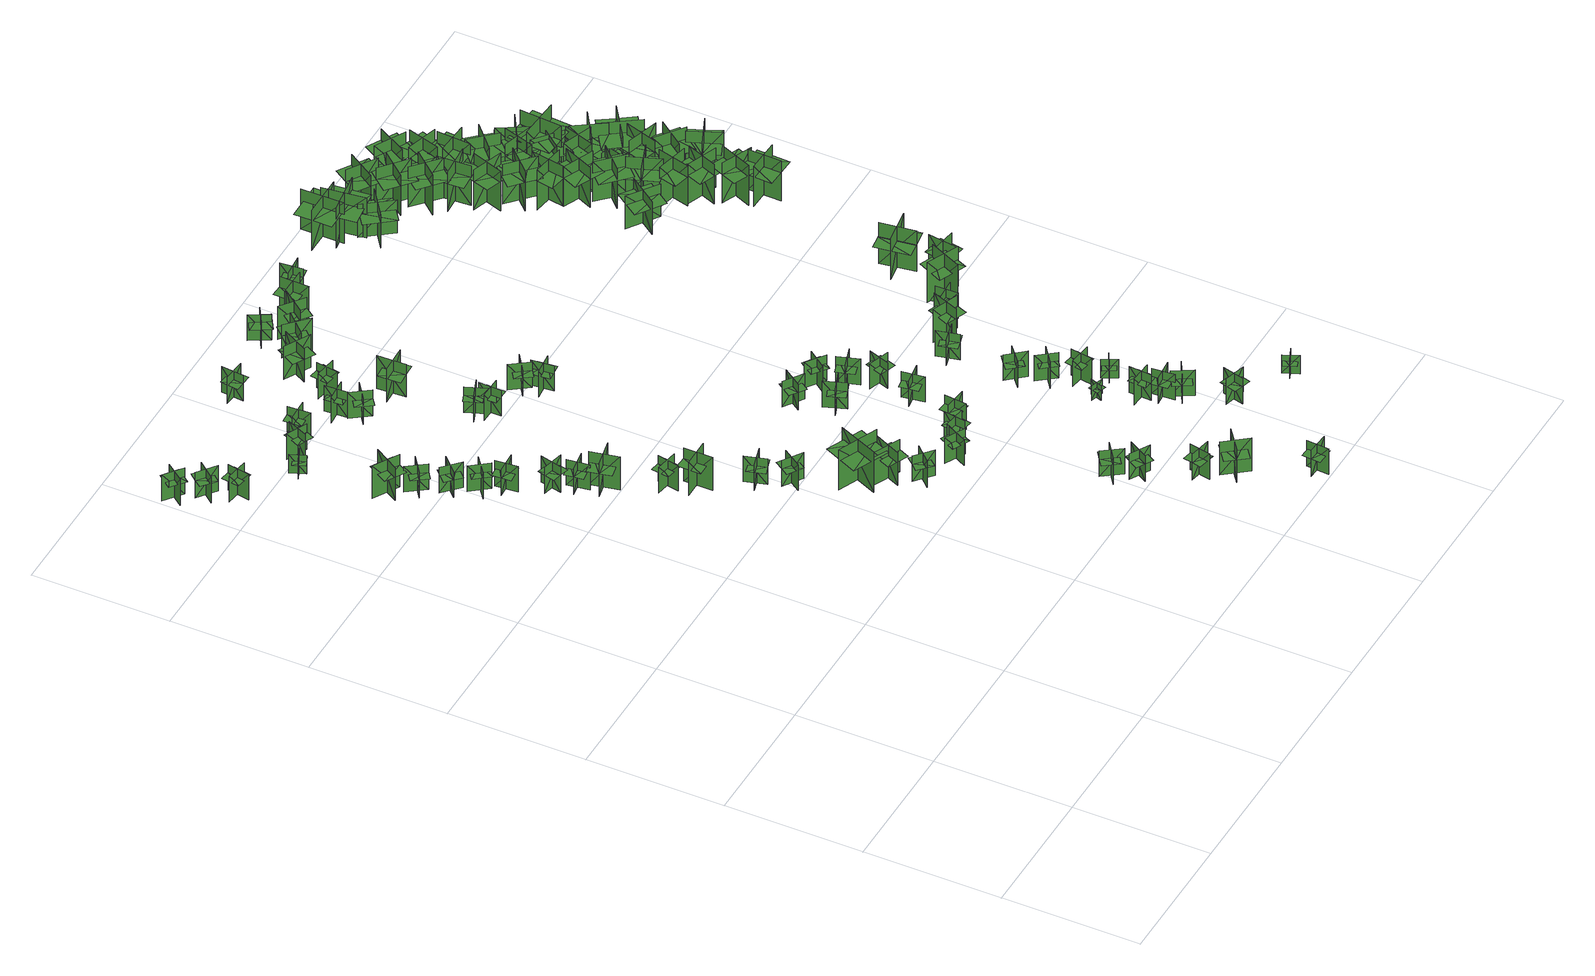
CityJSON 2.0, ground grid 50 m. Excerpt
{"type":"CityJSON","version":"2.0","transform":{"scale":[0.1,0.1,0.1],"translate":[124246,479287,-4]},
"CityObjects":{
"tree1":{"type":"SolitaryVegetationObject","geometry":[{"type":"MultiSurface","lod":"1","boundaries":[[[0,1,2]],[[0,2,3]],[[4,5,6]],[[4,6,7]],[[8,9,10]],[[8,10,11]],[[8,11,12]],[[8,12,13]]]}]},
"tree2":{"type":"SolitaryVegetationObject","geometry":[{"type":"MultiSurface","lod":"1","boundaries":[[[14,15,16]],[[14,16,17]],[[18,19,20]],[[18,20,21]],[[22,23,24]],[[22,24,25]],[[22,25,26]],[[22,26,27]]]}]},
"tree3":{"type":"SolitaryVegetationObject","geometry":[{"type":"MultiSurface","lod":"1","boundaries":[[[28,29,30]],[[28,30,31]],[[32,33,34]],[[32,34,35]],[[36,37,38]],[[36,38,39]],[[36,39,40]],[[36,40,41]]]}]},
"tree4":{"type":"SolitaryVegetationObject","geometry":[{"type":"MultiSurface","lod":"1","boundaries":[[[42,43,44]],[[42,44,45]],[[46,47,48]],[[46,48,49]],[[50,51,52]],[[50,52,53]],[[50,53,54]],[[50,54,55]]]}]},
"tree5":{"type":"SolitaryVegetationObject","geometry":[{"type":"MultiSurface","lod":"1","boundaries":[[[56,57,58]],[[56,58,59]],[[60,61,62]],[[60,62,63]],[[64,65,66]],[[64,66,67]],[[64,67,68]],[[64,68,69]]]}]},
"tree6":{"type":"SolitaryVegetationObject","geometry":[{"type":"MultiSurface","lod":"1","boundaries":[[[70,71,72]],[[70,72,73]],[[74,75,76]],[[74,76,77]],[[78,79,80]],[[78,80,81]],[[78,81,82]],[[78,82,83]]]}]},
"tree7":{"type":"SolitaryVegetationObject","geometry":[{"type":"MultiSurface","lod":"1","boundaries":[[[84,85,86]],[[84,86,87]],[[88,89,90]],[[88,90,91]],[[92,93,94]],[[92,94,95]],[[92,95,96]],[[92,96,97]]]}]},
"tree8":{"type":"SolitaryVegetationObject","geometry":[{"type":"MultiSurface","lod":"1","boundaries":[[[98,99,100]],[[98,100,101]],[[102,103,104]],[[102,104,105]],[[106,107,108]],[[106,108,109]],[[106,109,110]],[[106,110,111]]]}]},
"tree9":{"type":"SolitaryVegetationObject","geometry":[{"type":"MultiSurface","lod":"1","boundaries":[[[112,113,114]],[[112,114,115]],[[116,117,118]],[[116,118,119]],[[120,121,122]],[[120,122,123]],[[120,123,124]],[[120,124,125]]]}]},
"tree10":{"type":"SolitaryVegetationObject","geometry":[{"type":"MultiSurface","lod":"1","boundaries":[[[126,127,128]],[[126,128,129]],[[130,131,132]],[[130,132,133]],[[134,135,136]],[[134,136,137]],[[134,137,138]],[[134,138,139]]]}]},
"tree11":{"type":"SolitaryVegetationObject","geometry":[{"type":"MultiSurface","lod":"1","boundaries":[[[140,141,142]],[[140,142,143]],[[144,145,146]],[[144,146,147]],[[148,149,150]],[[148,150,151]],[[148,151,152]],[[148,152,153]]]}]},
"tree12":{"type":"SolitaryVegetationObject","geometry":[{"type":"MultiSurface","lod":"1","boundaries":[[[154,155,156]],[[154,156,157]],[[158,159,160]],[[158,160,161]],[[162,163,164]],[[162,164,165]],[[162,165,166]],[[162,166,167]]]}]},
"tree13":{"type":"SolitaryVegetationObject","geometry":[{"type":"MultiSurface","lod":"1","boundaries":[[[168,169,170]],[[168,170,171]],[[172,173,174]],[[172,174,175]],[[176,177,178]],[[176,178,179]],[[176,179,180]],[[176,180,181]]]}]},
"tree14":{"type":"SolitaryVegetationObject","geometry":[{"type":"MultiSurface","lod":"1","boundaries":[[[182,183,184]],[[182,184,185]],[[186,187,188]],[[186,188,189]],[[190,191,192]],[[190,192,193]],[[190,193,194]],[[190,194,195]]]}]},
"tree15":{"type":"SolitaryVegetationObject","geometry":[{"type":"MultiSurface","lod":"1","boundaries":[[[196,197,198]],[[196,198,199]],[[200,201,202]],[[200,202,203]],[[204,205,206]],[[204,206,207]],[[204,207,208]],[[204,208,209]]]}]},
"tree16":{"type":"SolitaryVegetationObject","geometry":[{"type":"MultiSurface","lod":"1","boundaries":[[[210,211,212]],[[210,212,213]],[[214,215,216]],[[214,216,217]],[[218,219,220]],[[218,220,221]],[[218,221,222]],[[218,222,223]]]}]},
"tree17":{"type":"SolitaryVegetationObject","geometry":[{"type":"MultiSurface","lod":"1","boundaries":[[[224,225,226]],[[224,226,227]],[[228,229,230]],[[228,230,231]],[[232,233,234]],[[232,234,235]],[[232,235,236]],[[232,236,237]]]}]},
"tree18":{"type":"SolitaryVegetationObject","geometry":[{"type":"MultiSurface","lod":"1","boundaries":[[[238,239,240]],[[238,240,241]],[[242,243,244]],[[242,244,245]],[[246,247,248]],[[246,248,249]],[[246,249,250]],[[246,250,251]]]}]},
"tree19":{"type":"SolitaryVegetationObject","geometry":[{"type":"MultiSurface","lod":"1","boundaries":[[[252,253,254]],[[252,254,255]],[[256,257,258]],[[256,258,259]],[[260,261,262]],[[260,262,263]],[[260,263,264]],[[260,264,265]]]}]},
"tree20":{"type":"SolitaryVegetationObject","geometry":[{"type":"MultiSurface","lod":"1","boundaries":[[[266,267,268]],[[266,268,269]],[[270,271,272]],[[270,272,273]],[[274,275,276]],[[274,276,277]],[[274,277,278]],[[274,278,279]]]}]},
"tree21":{"type":"SolitaryVegetationObject","geometry":[{"type":"MultiSurface","lod":"1","boundaries":[[[280,281,282]],[[280,282,283]],[[284,285,286]],[[284,286,287]],[[288,289,290]],[[288,290,291]],[[288,291,292]],[[288,292,293]]]}]},
"tree22":{"type":"SolitaryVegetationObject","geometry":[{"type":"MultiSurface","lod":"1","boundaries":[[[294,295,296]],[[294,296,297]],[[298,299,300]],[[298,300,301]],[[302,303,304]],[[302,304,305]],[[302,305,306]],[[302,306,307]]]}]},
"tree23":{"type":"SolitaryVegetationObject","geometry":[{"type":"MultiSurface","lod":"1","boundaries":[[[308,309,310]],[[308,310,311]],[[312,313,314]],[[312,314,315]],[[316,317,318]],[[316,318,319]],[[316,319,320]],[[316,320,321]]]}]},
"tree24":{"type":"SolitaryVegetationObject","geometry":[{"type":"MultiSurface","lod":"1","boundaries":[[[322,323,324]],[[322,324,325]],[[326,327,328]],[[326,328,329]],[[330,331,332]],[[330,332,333]],[[330,333,334]],[[330,334,335]]]}]},
"tree25":{"type":"SolitaryVegetationObject","geometry":[{"type":"MultiSurface","lod":"1","boundaries":[[[336,337,338]],[[336,338,339]],[[340,341,342]],[[340,342,343]],[[344,345,346]],[[344,346,347]],[[344,347,348]],[[344,348,349]]]}]},
"tree26":{"type":"SolitaryVegetationObject","geometry":[{"type":"MultiSurface","lod":"1","boundaries":[[[350,351,352]],[[350,352,353]],[[354,355,356]],[[354,356,357]],[[358,359,360]],[[358,360,361]],[[358,361,362]],[[358,362,363]]]}]},
"tree27":{"type":"SolitaryVegetationObject","geometry":[{"type":"MultiSurface","lod":"1","boundaries":[[[364,365,366]],[[364,366,367]],[[368,369,370]],[[368,370,371]],[[372,373,374]],[[372,374,375]],[[372,375,376]],[[372,376,377]]]}]},
"tree28":{"type":"SolitaryVegetationObject","geometry":[{"type":"MultiSurface","lod":"1","boundaries":[[[378,379,380]],[[378,380,381]],[[382,383,384]],[[382,384,385]],[[386,387,388]],[[386,388,389]],[[386,389,390]],[[386,390,391]]]}]},
"tree29":{"type":"SolitaryVegetationObject","geometry":[{"type":"MultiSurface","lod":"1","boundaries":[[[392,393,394]],[[392,394,395]],[[396,397,398]],[[396,398,399]],[[400,401,402]],[[400,402,403]],[[400,403,404]],[[400,404,405]]]}]},
"tree30":{"type":"SolitaryVegetationObject","geometry":[{"type":"MultiSurface","lod":"1","boundaries":[[[406,407,408]],[[406,408,409]],[[410,411,412]],[[410,412,413]],[[414,415,416]],[[414,416,417]],[[414,417,418]],[[414,418,419]]]}]},
"tree31":{"type":"SolitaryVegetationObject","geometry":[{"type":"MultiSurface","lod":"1","boundaries":[[[420,421,422]],[[420,422,423]],[[424,425,426]],[[424,426,427]],[[428,429,430]],[[428,430,431]],[[428,431,432]],[[428,432,433]]]}]},
"tree32":{"type":"SolitaryVegetationObject","geometry":[{"type":"MultiSurface","lod":"1","boundaries":[[[434,435,436]],[[434,436,437]],[[438,439,440]],[[438,440,441]],[[442,443,444]],[[442,444,445]],[[442,445,446]],[[442,446,447]]]}]},
"tree33":{"type":"SolitaryVegetationObject","geometry":[{"type":"MultiSurface","lod":"1","boundaries":[[[448,449,450]],[[448,450,451]],[[452,453,454]],[[452,454,455]],[[456,457,458]],[[456,458,459]],[[456,459,460]],[[456,460,461]]]}]},
"tree34":{"type":"SolitaryVegetationObject","geometry":[{"type":"MultiSurface","lod":"1","boundaries":[[[462,463,464]],[[462,464,465]],[[466,467,468]],[[466,468,469]],[[470,471,472]],[[470,472,473]],[[470,473,474]],[[470,474,475]]]}]},
"tree35":{"type":"SolitaryVegetationObject","geometry":[{"type":"MultiSurface","lod":"1","boundaries":[[[476,477,478]],[[476,478,479]],[[480,481,482]],[[480,482,483]],[[484,485,486]],[[484,486,487]],[[484,487,488]],[[484,488,489]]]}]},
"tree36":{"type":"SolitaryVegetationObject","geometry":[{"type":"MultiSurface","lod":"1","boundaries":[[[490,491,492]],[[490,492,493]],[[494,495,496]],[[494,496,497]],[[498,499,500]],[[498,500,501]],[[498,501,502]],[[498,502,503]]]}]},
"tree37":{"type":"SolitaryVegetationObject","geometry":[{"type":"MultiSurface","lod":"1","boundaries":[[[504,505,506]],[[504,506,507]],[[508,509,510]],[[508,510,511]],[[512,513,514]],[[512,514,515]],[[512,515,516]],[[512,516,517]]]}]},
"tree38":{"type":"SolitaryVegetationObject","geometry":[{"type":"MultiSurface","lod":"1","boundaries":[[[518,519,520]],[[518,520,521]],[[522,523,524]],[[522,524,525]],[[526,527,528]],[[526,528,529]],[[526,529,530]],[[526,530,531]]]}]},
"tree39":{"type":"SolitaryVegetationObject","geometry":[{"type":"MultiSurface","lod":"1","boundaries":[[[532,533,534]],[[532,534,535]],[[536,537,538]],[[536,538,539]],[[540,541,542]],[[540,542,543]],[[540,543,544]],[[540,544,545]]]}]},
"tree40":{"type":"SolitaryVegetationObject","geometry":[{"type":"MultiSurface","lod":"1","boundaries":[[[546,547,548]],[[546,548,549]],[[550,551,552]],[[550,552,553]],[[554,555,556]],[[554,556,557]],[[554,557,558]],[[554,558,559]]]}]},
"tree41":{"type":"SolitaryVegetationObject","geometry":[{"type":"MultiSurface","lod":"1","boundaries":[[[560,561,562]],[[560,562,563]],[[564,565,566]],[[564,566,567]],[[568,569,570]],[[568,570,571]],[[568,571,572]],[[568,572,573]]]}]},
"tree42":{"type":"SolitaryVegetationObject","geometry":[{"type":"MultiSurface","lod":"1","boundaries":[[[574,575,576]],[[574,576,577]],[[578,579,580]],[[578,580,581]],[[582,583,584]],[[582,584,585]],[[582,585,586]],[[582,586,587]]]}]},
"tree43":{"type":"SolitaryVegetationObject","geometry":[{"type":"MultiSurface","lod":"1","boundaries":[[[588,589,590]],[[588,590,591]],[[592,593,594]],[[592,594,595]],[[596,597,598]],[[596,598,599]],[[596,599,600]],[[596,600,601]]]}]},
"tree44":{"type":"SolitaryVegetationObject","geometry":[{"type":"MultiSurface","lod":"1","boundaries":[[[602,603,604]],[[602,604,605]],[[606,607,608]],[[606,608,609]],[[610,611,612]],[[610,612,613]],[[610,613,614]],[[610,614,615]]]}]},
"tree45":{"type":"SolitaryVegetationObject","geometry":[{"type":"MultiSurface","lod":"1","boundaries":[[[616,617,618]],[[616,618,619]],[[620,621,622]],[[620,622,623]],[[624,625,626]],[[624,626,627]],[[624,627,628]],[[624,628,629]]]}]},
"tree46":{"type":"SolitaryVegetationObject","geometry":[{"type":"MultiSurface","lod":"1","boundaries":[[[630,631,632]],[[630,632,633]],[[634,635,636]],[[634,636,637]],[[638,639,640]],[[638,640,641]],[[638,641,642]],[[638,642,643]]]}]},
"tree47":{"type":"SolitaryVegetationObject","geometry":[{"type":"MultiSurface","lod":"1","boundaries":[[[644,645,646]],[[644,646,647]],[[648,649,650]],[[648,650,651]],[[652,653,654]],[[652,654,655]],[[652,655,656]],[[652,656,657]]]}]},
"tree48":{"type":"SolitaryVegetationObject","geometry":[{"type":"MultiSurface","lod":"1","boundaries":[[[658,659,660]],[[658,660,661]],[[662,663,664]],[[662,664,665]],[[666,667,668]],[[666,668,669]],[[666,669,670]],[[666,670,671]]]}]},
"tree49":{"type":"SolitaryVegetationObject","geometry":[{"type":"MultiSurface","lod":"1","boundaries":[[[672,673,674]],[[672,674,675]],[[676,677,678]],[[676,678,679]],[[680,681,682]],[[680,682,683]],[[680,683,684]],[[680,684,685]]]}]},
"tree50":{"type":"SolitaryVegetationObject","geometry":[{"type":"MultiSurface","lod":"1","boundaries":[[[686,687,688]],[[686,688,689]],[[690,691,692]],[[690,692,693]],[[694,695,696]],[[694,696,697]],[[694,697,698]],[[694,698,699]]]}]},
"tree51":{"type":"SolitaryVegetationObject","geometry":[{"type":"MultiSurface","lod":"1","boundaries":[[[700,701,702]],[[700,702,703]],[[704,705,706]],[[704,706,707]],[[708,709,710]],[[708,710,711]],[[708,711,712]],[[708,712,713]]]}]},
"tree52":{"type":"SolitaryVegetationObject","geometry":[{"type":"MultiSurface","lod":"1","boundaries":[[[714,715,716]],[[714,716,717]],[[718,719,720]],[[718,720,721]],[[722,723,724]],[[722,724,725]],[[722,725,726]],[[722,726,727]]]}]},
"tree53":{"type":"SolitaryVegetationObject","geometry":[{"type":"MultiSurface","lod":"1","boundaries":[[[728,729,730]],[[728,730,731]],[[732,733,734]],[[732,734,735]],[[736,737,738]],[[736,738,739]],[[736,739,740]],[[736,740,741]]]}]},
"tree54":{"type":"SolitaryVegetationObject","geometry":[{"type":"MultiSurface","lod":"1","boundaries":[[[742,743,744]],[[742,744,745]],[[746,747,748]],[[746,748,749]],[[750,751,752]],[[750,752,753]],[[750,753,754]],[[750,754,755]]]}]},
"tree55":{"type":"SolitaryVegetationObject","geometry":[{"type":"MultiSurface","lod":"1","boundaries":[[[756,757,758]],[[756,758,759]],[[760,761,762]],[[760,762,763]],[[764,765,766]],[[764,766,767]],[[764,767,768]],[[764,768,769]]]}]},
"tree56":{"type":"SolitaryVegetationObject","geometry":[{"type":"MultiSurface","lod":"1","boundaries":[[[770,771,772]],[[770,772,773]],[[774,775,776]],[[774,776,777]],[[778,779,780]],[[778,780,781]],[[778,781,782]],[[778,782,783]]]}]},
"tree57":{"type":"SolitaryVegetationObject","geometry":[{"type":"MultiSurface","lod":"1","boundaries":[[[784,785,786]],[[784,786,787]],[[788,789,790]],[[788,790,791]],[[792,793,794]],[[792,794,795]],[[792,795,796]],[[792,796,797]]]}]},
"tree58":{"type":"SolitaryVegetationObject","geometry":[{"type":"MultiSurface","lod":"1","boundaries":[[[798,799,800]],[[798,800,801]],[[802,803,804]],[[802,804,805]],[[806,807,808]],[[806,808,809]],[[806,809,810]],[[806,810,811]]]}]},
"tree59":{"type":"SolitaryVegetationObject","geometry":[{"type":"MultiSurface","lod":"1","boundaries":[[[812,813,814]],[[812,814,815]],[[816,817,818]],[[816,818,819]],[[820,821,822]],[[820,822,823]],[[820,823,824]],[[820,824,825]]]}]},
"tree60":{"type":"SolitaryVegetationObject","geometry":[{"type":"MultiSurface","lod":"1","boundaries":[[[826,827,828]],[[826,828,829]],[[830,831,832]],[[830,832,833]],[[834,835,836]],[[834,836,837]],[[834,837,838]],[[834,838,839]]]}]},
"tree61":{"type":"SolitaryVegetationObject","geometry":[{"type":"MultiSurface","lod":"1","boundaries":[[[840,841,842]],[[840,842,843]],[[844,845,846]],[[844,846,847]],[[848,849,850]],[[848,850,851]],[[848,851,852]],[[848,852,853]]]}]},
"tree62":{"type":"SolitaryVegetationObject","geometry":[{"type":"MultiSurface","lod":"1","boundaries":[[[854,855,856]],[[854,856,857]],[[858,859,860]],[[858,860,861]],[[862,863,864]],[[862,864,865]],[[862,865,866]],[[862,866,867]]]}]},
"tree63":{"type":"SolitaryVegetationObject","geometry":[{"type":"MultiSurface","lod":"1","boundaries":[[[868,869,870]],[[868,870,871]],[[872,873,874]],[[872,874,875]],[[876,877,878]],[[876,878,879]],[[876,879,880]],[[876,880,881]]]}]},
"tree64":{"type":"SolitaryVegetationObject","geometry":[{"type":"MultiSurface","lod":"1","boundaries":[[[882,883,884]],[[882,884,885]],[[886,887,888]],[[886,888,889]],[[890,891,892]],[[890,892,893]],[[890,893,894]],[[890,894,895]]]}]},
"tree65":{"type":"SolitaryVegetationObject","geometry":[{"type":"MultiSurface","lod":"1","boundaries":[[[896,897,898]],[[896,898,899]],[[900,901,902]],[[900,902,903]],[[904,905,906]],[[904,906,907]],[[904,907,908]],[[904,908,909]]]}]},
"tree66":{"type":"SolitaryVegetationObject","geometry":[{"type":"MultiSurface","lod":"1","boundaries":[[[910,911,912]],[[910,912,913]],[[914,915,916]],[[914,916,917]],[[918,919,920]],[[918,920,921]],[[918,921,922]],[[918,922,923]]]}]},
"tree67":{"type":"SolitaryVegetationObject","geometry":[{"type":"MultiSurface","lod":"1","boundaries":[[[924,925,926]],[[924,926,927]],[[928,929,930]],[[928,930,931]],[[932,933,934]],[[932,934,935]],[[932,935,936]],[[932,936,937]]]}]},
"tree68":{"type":"SolitaryVegetationObject","geometry":[{"type":"MultiSurface","lod":"1","boundaries":[[[938,939,940]],[[938,940,941]],[[942,943,944]],[[942,944,945]],[[946,947,948]],[[946,948,949]],[[946,949,950]],[[946,950,951]]]}]},
"tree69":{"type":"SolitaryVegetationObject","geometry":[{"type":"MultiSurface","lod":"1","boundaries":[[[952,953,954]],[[952,954,955]],[[956,957,958]],[[956,958,959]],[[960,961,962]],[[960,962,963]],[[960,961,964]],[[960,964,965]]]}]},
"tree70":{"type":"SolitaryVegetationObject","geometry":[{"type":"MultiSurface","lod":"1","boundaries":[[[966,967,968]],[[966,968,969]],[[970,971,972]],[[970,972,973]],[[974,975,976]],[[974,976,977]],[[974,977,978]],[[974,978,979]]]}]},
"tree71":{"type":"SolitaryVegetationObject","geometry":[{"type":"MultiSurface","lod":"1","boundaries":[[[980,981,982]],[[980,982,983]],[[984,985,986]],[[984,986,987]],[[988,989,990]],[[988,990,991]],[[988,991,992]],[[988,992,993]]]}]},
"tree72":{"type":"SolitaryVegetationObject","geometry":[{"type":"MultiSurface","lod":"1","boundaries":[[[994,995,996]],[[994,996,997]],[[998,999,1000]],[[998,1000,1001]],[[1002,1003,1004]],[[1002,1004,1005]],[[1002,1005,1006]],[[1002,1006,1007]]]}]},
"tree73":{"type":"SolitaryVegetationObject","geometry":[{"type":"MultiSurface","lod":"1","boundaries":[[[1008,1009,1010]],[[1008,1010,1011]],[[1012,1013,1014]],[[1012,1014,1015]],[[1016,1017,1018]],[[1016,1018,1019]],[[1016,1019,1020]],[[1016,1020,1021]]]}]},
"tree74":{"type":"SolitaryVegetationObject","geometry":[{"type":"MultiSurface","lod":"1","boundaries":[[[1022,1023,1024]],[[1022,1024,1025]],[[1026,1027,1028]],[[1026,1028,1029]],[[1030,1031,1032]],[[1030,1032,1033]],[[1030,1033,1034]],[[1030,1034,1035]]]}]},
"tree75":{"type":"SolitaryVegetationObject","geometry":[{"type":"MultiSurface","lod":"1","boundaries":[[[1036,1037,1038]],[[1036,1038,1039]],[[1040,1041,1042]],[[1040,1042,1043]],[[1044,1045,1046]],[[1044,1046,1047]],[[1044,1047,1048]],[[1044,1048,1049]]]}]},
"tree76":{"type":"SolitaryVegetationObject","geometry":[{"type":"MultiSurface","lod":"1","boundaries":[[[1050,1051,1052]],[[1050,1052,1053]],[[1054,1055,1056]],[[1054,1056,1057]],[[1058,1059,1060]],[[1058,1060,1061]],[[1058,1061,1062]],[[1058,1062,1063]]]}]},
"tree77":{"type":"SolitaryVegetationObject","geometry":[{"type":"MultiSurface","lod":"1","boundaries":[[[1064,1065,1066]],[[1064,1066,1067]],[[1068,1069,1070]],[[1068,1070,1071]],[[1072,1073,1074]],[[1072,1074,1075]],[[1072,1075,1076]],[[1072,1076,1077]]]}]},
"tree78":{"type":"SolitaryVegetationObject","geometry":[{"type":"MultiSurface","lod":"1","boundaries":[[[1078,1079,1080]],[[1078,1080,1081]],[[1082,1083,1084]],[[1082,1084,1085]],[[1086,1087,1088]],[[1086,1088,1089]],[[1086,1089,1090]],[[1086,1090,1091]]]}]},
"tree79":{"type":"SolitaryVegetationObject","geometry":[{"type":"MultiSurface","lod":"1","boundaries":[[[1092,1093,1094]],[[1092,1094,1095]],[[1096,1097,1098]],[[1096,1098,1099]],[[1100,1101,1102]],[[1100,1102,1103]],[[1100,1103,1104]],[[1100,1104,1105]]]}]},
"tree80":{"type":"SolitaryVegetationObject","geometry":[{"type":"MultiSurface","lod":"1","boundaries":[[[1106,1107,1108]],[[1106,1108,1109]],[[1110,1111,1112]],[[1110,1112,1113]],[[1114,1115,1116]],[[1114,1116,1117]],[[1114,1117,1118]],[[1114,1118,1119]]]}]},
"tree81":{"type":"SolitaryVegetationObject","geometry":[{"type":"MultiSurface","lod":"1","boundaries":[[[1120,1121,1122]],[[1120,1122,1123]],[[1124,1125,1126]],[[1124,1126,1127]],[[1128,1129,1130]],[[1128,1130,1131]],[[1128,1131,1132]],[[1128,1132,1133]]]}]},
"tree82":{"type":"SolitaryVegetationObject","geometry":[{"type":"MultiSurface","lod":"1","boundaries":[[[1134,1135,1136]],[[1134,1136,1137]],[[1138,1139,1140]],[[1138,1140,1141]],[[1142,1143,1144]],[[1142,1144,1145]],[[1142,1145,1146]],[[1142,1146,1147]]]}]},
"tree83":{"type":"SolitaryVegetationObject","geometry":[{"type":"MultiSurface","lod":"1","boundaries":[[[1148,1149,1150]],[[1148,1150,1151]],[[1152,1153,1154]],[[1152,1154,1155]],[[1156,1157,1158]],[[1156,1158,1159]],[[1156,1159,1160]],[[1156,1160,1161]]]}]},
"tree84":{"type":"SolitaryVegetationObject","geometry":[{"type":"MultiSurface","lod":"1","boundaries":[[[1162,1163,1164]],[[1162,1164,1165]],[[1166,1167,1168]],[[1166,1168,1169]],[[1170,1171,1172]],[[1170,1172,1173]],[[1170,1173,1174]],[[1170,1174,1175]]]}]},
"tree85":{"type":"SolitaryVegetationObject","geometry":[{"type":"MultiSurface","lod":"1","boundaries":[[[1176,1177,1178]],[[1176,1178,1179]],[[1180,1181,1182]],[[1180,1182,1183]],[[1184,1185,1186]],[[1184,1186,1187]],[[1184,1187,1188]],[[1184,1188,1189]]]}]},
"tree86":{"type":"SolitaryVegetationObject","geometry":[{"type":"MultiSurface","lod":"1","boundaries":[[[1190,1191,1192]],[[1190,1192,1193]],[[1194,1195,1196]],[[1194,1196,1197]],[[1198,1199,1200]],[[1198,1200,1201]],[[1198,1201,1202]],[[1198,1202,1203]]]}]},
"tree87":{"type":"SolitaryVegetationObject","geometry":[{"type":"MultiSurface","lod":"1","boundaries":[[[1204,1205,1206]],[[1204,1206,1207]],[[1208,1209,1210]],[[1208,1210,1211]],[[1212,1213,1214]],[[1212,1214,1215]],[[1212,1215,1216]],[[1212,1216,1217]]]}]},
"tree88":{"type":"SolitaryVegetationObject","geometry":[{"type":"MultiSurface","lod":"1","boundaries":[[[1218,1219,1220]],[[1218,1220,1221]],[[1222,1223,1224]],[[1222,1224,1225]],[[1226,1227,1228]],[[1226,1228,1229]],[[1226,1229,1230]],[[1226,1230,1231]]]}]},
"tree89":{"type":"SolitaryVegetationObject","geometry":[{"type":"MultiSurface","lod":"1","boundaries":[[[1232,1233,1234]],[[1232,1234,1235]],[[1236,1237,1238]],[[1236,1238,1239]],[[1240,1241,1242]],[[1240,1242,1243]],[[1240,1243,1244]],[[1240,1244,1245]]]}]},
"tree90":{"type":"SolitaryVegetationObject","geometry":[{"type":"MultiSurface","lod":"1","boundaries":[[[1246,1247,1248]],[[1246,1248,1249]],[[1250,1251,1252]],[[1250,1252,1253]],[[1254,1255,1256]],[[1254,1256,1257]],[[1254,1255,1258]],[[1254,1258,1259]]]}]},
"tree91":{"type":"SolitaryVegetationObject","geometry":[{"type":"MultiSurface","lod":"1","boundaries":[[[1260,1261,1262]],[[1260,1262,1263]],[[1264,1265,1266]],[[1264,1266,1267]],[[1268,1269,1270]],[[1268,1270,1271]],[[1268,1271,1272]],[[1268,1272,1273]]]}]},
"tree92":{"type":"SolitaryVegetationObject","geometry":[{"type":"MultiSurface","lod":"1","boundaries":[[[1274,1275,1276]],[[1274,1276,1277]],[[1278,1279,1280]],[[1278,1280,1281]],[[1282,1283,1284]],[[1282,1284,1285]],[[1282,1285,1286]],[[1282,1286,1287]]]}]},
"tree93":{"type":"SolitaryVegetationObject","geometry":[{"type":"MultiSurface","lod":"1","boundaries":[[[1288,1289,1290]],[[1288,1290,1291]],[[1292,1293,1294]],[[1292,1294,1295]],[[1296,1297,1298]],[[1296,1298,1299]],[[1296,1299,1300]],[[1296,1300,1301]]]}]},
"tree94":{"type":"SolitaryVegetationObject","geometry":[{"type":"MultiSurface","lod":"1","boundaries":[[[1302,1303,1304]],[[1302,1304,1305]],[[1306,1307,1308]],[[1306,1308,1309]],[[1310,1311,1312]],[[1310,1312,1313]],[[1310,1313,1314]],[[1310,1314,1315]]]}]},
"tree95":{"type":"SolitaryVegetationObject","geometry":[{"type":"MultiSurface","lod":"1","boundaries":[[[1316,1317,1318]],[[1316,1318,1319]],[[1320,1321,1322]],[[1320,1322,1323]],[[1324,1325,1326]],[[1324,1326,1327]],[[1324,1327,1328]],[[1324,1328,1329]]]}]},
"tree96":{"type":"SolitaryVegetationObject","geometry":[{"type":"MultiSurface","lod":"1","boundaries":[[[1330,1331,1332]],[[1330,1332,1333]],[[1334,1335,1336]],[[1334,1336,1337]],[[1338,1339,1340]],[[1338,1340,1341]],[[1338,1339,1342]],[[1338,1342,1343]]]}]},
"tree97":{"type":"SolitaryVegetationObject","geometry":[{"type":"MultiSurface","lod":"1","boundaries":[[[1344,1345,1346]],[[1344,1346,1347]],[[1348,1349,1350]],[[1348,1350,1351]],[[1352,1353,1354]],[[1352,1354,1355]],[[1352,1355,1356]],[[1352,1356,1357]]]}]},
"tree98":{"type":"SolitaryVegetationObject","geometry":[{"type":"MultiSurface","lod":"1","boundaries":[[[1358,1359,1360]],[[1358,1360,1361]],[[1362,1363,1364]],[[1362,1364,1365]],[[1366,1367,1368]],[[1366,1368,1369]],[[1366,1369,1370]],[[1366,1370,1371]]]}]},
"tree99":{"type":"SolitaryVegetationObject","geometry":[{"type":"MultiSurface","lod":"1","boundaries":[[[1372,1373,1374]],[[1372,1374,1375]],[[1376,1377,1378]],[[1376,1378,1379]],[[1380,1381,1382]],[[1380,1382,1383]],[[1380,1383,1384]],[[1380,1384,1385]]]}]}
},
"vertices":[
[79,3242,7],[15,3292,7],[15,3292,116],[79,3242,116],[73,3294,7],[73,3294,116],[22,3229,116],[22,3229,7],[73,3294,82],[46,3314,82],[6,3263,82],[33,3242,82],[59,3221,82],[99,3273,82],
[123,3205,13],[72,3142,13],[72,3142,121],[123,3205,121],[71,3200,13],[71,3200,121],[134,3148,121],[134,3148,13],[71,3200,87],[50,3173,87],[100,3132,87],[122,3158,87],[143,3184,87],[93,3226,87],
[187,3082,9],[107,3096,9],[107,3096,117],[187,3082,117],[157,3124,9],[157,3124,117],[143,3044,117],[143,3044,9],[157,3124,83],[123,3130,83],[112,3066,83],[146,3060,83],[179,3054,83],[190,3119,83],
[354,2623,10],[408,2713,10],[408,2713,149],[354,2623,149],[419,2640,10],[419,2640,149],[329,2693,149],[329,2693,10],[419,2640,105],[442,2677,105],[370,2720,105],[347,2683,105],[325,2645,105],[397,2602,105],
[395,2557,14],[461,2605,14],[461,2605,122],[395,2557,122],[447,2549,14],[447,2549,122],[399,2615,122],[399,2615,14],[447,2549,88],[474,2569,88],[436,2622,88],[408,2602,88],[381,2582,88],[419,2529,88],
[450,2512,12],[508,2455,12],[508,2455,120],[450,2512,120],[451,2460,12],[451,2460,120],[508,2518,120],[508,2518,12],[451,2460,86],[475,2436,86],[520,2483,86],[496,2506,86],[472,2530,86],[426,2484,86],
[306,2948,11],[360,2972,11],[360,2972,89],[306,2948,89],[341,2935,11],[341,2935,89],[318,2988,89],[318,2988,11],[341,2935,64],[363,2945,64],[345,2987,64],[322,2977,64],[300,2968,64],[319,2925,64],
[544,2370,14],[494,2434,14],[494,2434,122],[544,2370,122],[550,2422,14],[550,2422,122],[486,2372,122],[486,2372,14],[550,2422,88],[530,2449,88],[478,2409,88],[499,2382,88],[520,2355,88],[571,2395,88],
[559,2367,15],[565,2286,15],[565,2286,123],[559,2367,123],[525,2327,15],[525,2327,123],[606,2333,123],[606,2333,15],[525,2327,89],[528,2293,89],[593,2298,89],[590,2332,89],[587,2366,89],[523,2361,89],
[600,2209,13],[679,2190,13],[679,2190,122],[600,2209,122],[627,2165,13],[627,2165,122],[646,2244,122],[646,2244,13],[627,2165,87],[660,2156,87],[675,2220,87],[642,2228,87],[610,2236,87],[594,2173,87],
[394,2968,17],[427,3042,17],[427,3042,125],[394,2968,125],[442,2987,17],[442,2987,125],[368,3020,125],[368,3020,17],[442,2987,91],[456,3018,91],[397,3044,91],[383,3013,91],[369,2982,91],[428,2956,91],
[668,2165,13],[681,2085,13],[681,2085,121],[668,2165,121],[638,2123,13],[638,2123,121],[718,2136,121],[718,2136,13],[638,2123,87],[643,2089,87],[707,2100,87],[702,2134,87],[696,2167,87],[632,2156,87],
[704,2103,12],[726,2000,12],[726,2000,152],[704,2103,152],[668,2046,12],[668,2046,152],[770,2068,152],[770,2068,12],[668,2046,108],[677,2003,108],[759,2021,108],[750,2064,108],[741,2107,108],[659,2089,108],
[851,1868,12],[770,1883,12],[770,1883,120],[851,1868,120],[821,1911,12],[821,1911,120],[806,1831,120],[806,1831,12],[821,1911,86],[787,1917,86],[776,1853,86],[809,1847,86],[842,1841,86],[854,1904,86],
[907,1792,12],[802,1792,12],[802,1792,152],[907,1792,152],[859,1839,12],[859,1839,152],[859,1734,152],[859,1734,12],[859,1839,108],[815,1839,108],[816,1755,108],[859,1755,108],[903,1756,108],[903,1839,108],
[533,3047,13],[452,3044,13],[452,3044,122],[533,3047,122],[494,3083,13],[494,3083,122],[498,3001,122],[498,3001,13],[494,3083,87],[460,3081,87],[463,3016,87],[497,3018,87],[531,3019,87],[528,3084,87],
[917,1613,15],[995,1636,15],[995,1636,124],[917,1613,124],[963,1588,15],[963,1588,124],[940,1666,124],[940,1666,15],[963,1588,89],[996,1598,89],[977,1660,89],[945,1650,89],[912,1641,89],[931,1578,89],
[1027,1556,14],[981,1488,14],[981,1488,123],[1027,1556,123],[976,1545,14],[976,1545,123],[1043,1500,123],[1043,1500,14],[976,1545,89],[957,1517,89],[1011,1481,89],[1030,1509,89],[1049,1537,89],[995,1574,89],
[1081,1267,17],[1144,1411,17],[1144,1411,187],[1081,1267,187],[1185,1308,17],[1041,1372,17],[1041,1372,187],[1185,1308,187],[1179,1311,140],[1207,1374,140],[1075,1432,140],[1047,1370,140],[1019,1307,140],[1151,1248,140],
[643,2942,14],[638,3024,14],[638,3024,123],[643,2942,123],[678,2982,14],[678,2982,123],[596,2977,123],[596,2977,14],[678,2982,88],[676,3016,88],[611,3012,88],[613,2978,88],[615,2944,88],[680,2948,88],
[1143,1211,20],[1186,1307,20],[1186,1307,159],[1143,1211,159],[1205,1235,20],[1205,1235,159],[1110,1279,159],[1110,1279,20],[1205,1235,115],[1224,1275,115],[1147,1310,115],[1129,1270,115],[1111,1230,115],[1187,1196,115],
[646,2886,5],[712,2934,5],[712,2934,114],[646,2886,114],[698,2878,5],[698,2878,114],[650,2944,114],[650,2944,5],[698,2878,79],[725,2898,79],[687,2951,79],[660,2931,79],[632,2911,79],[670,2858,79],
[1239,1185,14],[1184,1125,14],[1184,1125,123],[1239,1185,123],[1187,1182,14],[1187,1182,123],[1247,1128,123],[1247,1128,14],[1187,1182,88],[1164,1157,88],[1212,1113,88],[1235,1139,88],[1258,1164,88],[1209,1207,88],
[537,3321,8],[618,3314,8],[618,3314,117],[537,3321,117],[570,3281,8],[570,3281,117],[578,3362,117],[578,3362,8],[570,3281,83],[604,3278,83],[610,3343,83],[576,3346,83],[543,3349,83],[536,3284,83],
[890,2603,8],[814,2574,8],[814,2574,117],[890,2603,117],[842,2624,8],[842,2624,117],[871,2548,117],[871,2548,8],[842,2624,82],[811,2612,82],[834,2551,82],[865,2563,82],[897,2575,82],[874,2636,82],
[758,3053,17],[678,3066,17],[678,3066,125],[758,3053,125],[727,3095,17],[727,3095,125],[715,3015,125],[715,3015,17],[727,3095,91],[694,3100,91],[684,3036,91],[717,3031,91],[751,3026,91],[761,3090,91],
[880,2508,9],[881,2589,9],[881,2589,118],[880,2508,118],[917,2545,9],[917,2545,118],[836,2546,118],[836,2546,9],[917,2545,84],[918,2579,84],[853,2579,84],[852,2545,84],[852,2511,84],[917,2511,84],
[771,2865,13],[875,2869,13],[875,2869,152],[771,2865,152],[821,2820,13],[821,2820,152],[816,2924,152],[816,2924,13],[821,2820,108],[864,2822,108],[861,2905,108],[817,2903,108],[773,2901,108],[777,2818,108],
[1532,647,16],[1466,599,16],[1466,599,125],[1532,647,125],[1480,655,16],[1480,655,125],[1528,589,125],[1528,589,16],[1480,655,91],[1453,635,91],[1491,582,91],[1519,602,91],[1546,622,91],[1508,675,91],
[1389,1093,11],[1317,1130,11],[1317,1130,120],[1389,1093,120],[1373,1143,11],[1373,1143,120],[1336,1070,120],[1336,1070,11],[1373,1143,86],[1343,1158,86],[1313,1100,86],[1343,1085,86],[1374,1069,86],[1403,1127,86],
[1514,565,13],[1584,524,13],[1584,524,122],[1514,565,122],[1528,515,13],[1528,515,122],[1569,585,122],[1569,585,13],[1528,515,88],[1557,498,88],[1590,554,88],[1560,571,88],[1531,588,88],[1498,532,88],
[721,3212,11],[812,3161,11],[812,3161,151],[721,3212,151],[740,3147,11],[740,3147,151],[790,3239,151],[790,3239,11],[740,3147,107],[778,3126,107],[818,3199,107],[780,3220,107],[742,3242,107],[701,3168,107],
[1647,413,12],[1632,334,12],[1632,334,121],[1647,413,121],[1604,384,12],[1604,384,121],[1684,369,121],[1684,369,12],[1604,384,86],[1598,351,86],[1662,338,86],[1668,372,86],[1675,405,86],[1611,417,86],
[1416,1109,15],[1428,1189,15],[1428,1189,124],[1416,1109,124],[1458,1140,15],[1458,1140,124],[1377,1152,124],[1377,1152,15],[1458,1140,89],[1463,1173,89],[1399,1183,89],[1394,1150,89],[1389,1116,89],[1453,1106,89],
[989,2486,18],[1056,2533,18],[1056,2533,126],[989,2486,126],[1041,2478,18],[1041,2478,126],[993,2544,126],[993,2544,18],[1041,2478,92],[1069,2497,92],[1031,2550,92],[1003,2530,92],[975,2511,92],[1013,2458,92],
[1668,317,11],[1733,235,11],[1733,235,151],[1668,317,151],[1660,251,11],[1660,251,151],[1742,315,151],[1742,315,11],[1660,251,107],[1687,216,107],[1753,268,107],[1726,302,107],[1699,337,107],[1633,285,107],
[1058,2407,17],[1050,2488,17],[1050,2488,125],[1058,2407,125],[1091,2448,17],[1091,2448,125],[1010,2439,125],[1010,2439,17],[1091,2448,91],[1087,2482,91],[1023,2475,91],[1026,2441,91],[1030,2407,91],[1095,2414,91],
[879,3268,10],[807,3193,10],[807,3193,150],[879,3268,150],[812,3266,10],[812,3266,150],[888,3194,150],[888,3194,10],[812,3266,106],[782,3235,106],[842,3177,106],[873,3209,106],[903,3240,106],[842,3298,106],
[1831,85,15],[1825,3,15],[1825,3,124],[1831,85,124],[1791,50,15],[1791,50,124],[1873,44,124],[1873,44,15],[1791,50,89],[1789,16,89],[1854,12,89],[1856,46,89],[1859,80,89],[1794,84,89],
[1501,1224,15],[1493,1143,15],[1493,1143,123],[1501,1224,123],[1461,1191,15],[1461,1191,123],[1542,1182,123],[1542,1182,15],[1461,1191,89],[1457,1157,89],[1522,1150,89],[1526,1184,89],[1529,1218,89],[1465,1225,89],
[1325,1720,14],[1392,1673,14],[1392,1673,122],[1325,1720,122],[1334,1668,14],[1334,1668,122],[1381,1735,122],[1381,1735,14],[1334,1668,88],[1362,1649,88],[1400,1702,88],[1372,1722,88],[1344,1741,88],[1307,1688,88],
[875,3334,13],[836,3401,13],[836,3401,121],[875,3334,121],[888,3384,13],[822,3345,13],[822,3345,121],[888,3384,121],[888,3384,91],[869,3417,91],[802,3378,91],[822,3345,91],[841,3311,91],[908,3351,91],
[1370,1553,9],[1446,1581,9],[1446,1581,118],[1370,1553,118],[1417,1531,9],[1417,1531,118],[1389,1608,118],[1389,1608,9],[1417,1531,84],[1449,1543,84],[1426,1604,84],[1395,1592,84],[1363,1580,84],[1386,1520,84],
[904,3246,11],[969,3329,11],[969,3329,150],[904,3246,150],[971,3255,11],[971,3255,150],[888,3319,150],[888,3319,11],[971,3255,106],[998,3289,106],[932,3340,106],[905,3306,106],[878,3271,106],[944,3220,106],
[1536,1399,19],[1549,1319,19],[1549,1319,127],[1536,1399,127],[1506,1357,19],[1506,1357,127],[1586,1369,127],[1586,1369,19],[1506,1357,93],[1511,1323,93],[1575,1333,93],[1570,1367,93],[1565,1400,93],[1501,1390,93],
[1507,1653,13],[1441,1700,13],[1441,1700,121],[1507,1653,121],[1499,1704,13],[1499,1704,121],[1451,1638,121],[1451,1638,13],[1499,1704,87],[1471,1724,87],[1433,1671,87],[1461,1652,87],[1488,1632,87],[1526,1685,87],
[1514,1624,12],[1538,1546,12],[1538,1546,121],[1514,1624,121],[1489,1577,12],[1489,1577,121],[1567,1602,121],[1567,1602,12],[1489,1577,87],[1499,1545,87],[1562,1564,87],[1552,1597,87],[1541,1629,87],[1479,1610,87],
[1066,3330,14],[962,3331,14],[962,3331,153],[1066,3330,153],[1019,3378,14],[1019,3378,153],[1018,3273,153],[1018,3273,14],[1019,3378,109],[976,3379,109],[975,3295,109],[1018,3294,109],[1062,3294,109],[1063,3378,109],
[1562,1461,12],[1589,1538,12],[1589,1538,120],[1562,1461,120],[1609,1484,12],[1609,1484,120],[1532,1511,120],[1532,1511,12],[1609,1484,86],[1620,1516,86],[1559,1537,86],[1548,1505,86],[1537,1473,86],[1598,1452,86],
[1805,848,14],[1850,833,14],[1850,833,76],[1805,848,76],[1819,821,14],[1819,821,76],[1833,865,76],[1833,865,14],[1819,821,56],[1838,815,56],[1849,851,56],[1831,856,56],[1812,862,56],[1801,827,56],
[1895,679,10],[1899,761,10],[1899,761,119],[1895,679,119],[1933,714,10],[1933,714,119],[1852,719,119],[1852,719,10],[1933,714,84],[1935,748,84],[1870,752,84],[1868,718,84],[1866,684,84],[1931,680,84],
[1812,1140,17],[1750,1088,17],[1750,1088,126],[1812,1140,126],[1760,1144,17],[1760,1144,126],[1813,1082,126],[1813,1082,17],[1760,1144,92],[1734,1122,92],[1776,1073,92],[1802,1095,92],[1828,1116,92],[1786,1166,92],
[1926,694,10],[1933,613,10],[1933,613,118],[1926,694,118],[1893,654,10],[1893,654,118],[1974,660,118],[1974,660,10],[1893,654,84],[1895,620,84],[1960,625,84],[1958,659,84],[1955,693,84],[1890,688,84],
[1075,3376,16],[1156,3383,16],[1156,3383,125],[1075,3376,125],[1116,3342,16],[1116,3342,125],[1108,3424,125],[1108,3424,16],[1116,3342,91],[1149,3346,91],[1143,3410,91],[1110,3407,91],[1076,3404,91],[1082,3339,91],
[1941,634,10],[1981,564,10],[1981,564,119],[1941,634,119],[1927,584,10],[1927,584,119],[1998,624,119],[1998,624,10],[1927,584,85],[1944,554,85],[2001,587,85],[1984,616,85],[1967,646,85],[1910,613,85],
[1858,994,12],[1808,1057,12],[1808,1057,120],[1858,994,120],[1864,1045,12],[1864,1045,120],[1800,995,120],[1800,995,12],[1864,1045,86],[1843,1072,86],[1792,1032,86],[1813,1005,86],[1834,978,86],[1885,1019,86],
[1980,452,17],[2059,431,17],[2059,431,125],[1980,452,125],[2007,407,17],[2007,407,125],[2028,486,125],[2028,486,17],[2007,407,91],[2039,398,91],[2056,461,91],[2024,470,91],[1991,479,91],[1974,416,91],
[1922,925,11],[1841,936,11],[1841,936,120],[1922,925,120],[1890,966,11],[1890,966,120],[1879,886,120],[1879,886,11],[1890,966,86],[1857,971,86],[1848,907,86],[1881,902,86],[1915,897,86],[1924,961,86],
[1917,873,14],[1944,821,14],[1944,821,92],[1917,873,92],[1906,837,14],[1906,837,92],[1957,865,92],[1957,865,14],[1906,837,67],[1918,815,67],[1959,838,67],[1947,859,67],[1935,880,67],[1895,858,67],
[1744,1342,16],[1823,1362,16],[1823,1362,124],[1744,1342,124],[1789,1315,16],[1789,1315,124],[1769,1394,124],[1769,1394,16],[1789,1315,90],[1822,1324,90],[1806,1387,90],[1773,1378,90],[1740,1370,90],[1756,1307,90],
[1859,1365,19],[1897,1463,19],[1897,1463,158],[1859,1365,158],[1920,1392,19],[1920,1392,158],[1823,1430,158],[1823,1430,19],[1920,1392,114],[1936,1433,114],[1858,1463,114],[1842,1423,114],[1826,1382,114],[1904,1352,114],
[2205,366,12],[2228,312,12],[2228,312,89],[2205,366,89],[2191,331,12],[2191,331,89],[2245,354,89],[2245,354,12],[2191,331,65],[2201,309,65],[2243,327,65],[2234,349,65],[2224,372,65],[2182,353,65],
[2006,1461,13],[1925,1457,13],[1925,1457,121],[2006,1461,121],[1967,1496,13],[1967,1496,121],[1971,1414,121],[1971,1414,13],[1967,1496,87],[1933,1494,87],[1936,1429,87],[1970,1431,87],[2004,1432,87],[2001,1497,87],
[1406,3500,10],[1407,3343,10],[1407,3343,180],[1406,3500,180],[1327,3419,10],[1485,3421,10],[1485,3421,180],[1327,3419,180],[1334,3420,133],[1334,3351,133],[1479,3352,133],[1478,3420,133],[1478,3489,133],[1333,3488,133],
[1442,3446,10],[1463,3290,10],[1463,3290,180],[1442,3446,180],[1375,3356,10],[1531,3377,10],[1531,3377,180],[1375,3356,180],[1381,3357,133],[1390,3289,133],[1533,3307,133],[1525,3376,133],[1516,3444,133],[1372,3425,133],
[1542,3304,11],[1439,3227,11],[1439,3227,151],[1542,3304,151],[1451,3316,11],[1528,3213,11],[1528,3213,151],[1451,3316,151],[1454,3312,112],[1409,3278,112],[1480,3184,112],[1525,3217,112],[1570,3251,112],[1499,3346,112],
[2104,1482,20],[1988,1535,20],[1988,1535,190],[2104,1482,190],[2075,1559,20],[2075,1559,190],[2022,1443,190],[2022,1443,20],[2075,1559,136],[2027,1581,136],[1984,1488,136],[2033,1466,136],[2081,1444,136],[2124,1537,136],
[2134,1509,16],[2150,1612,16],[2150,1612,155],[2134,1509,155],[2188,1549,16],[2188,1549,155],[2084,1565,155],[2084,1565,16],[2188,1549,111],[2194,1592,111],[2112,1605,111],[2105,1562,111],[2098,1518,111],[2181,1506,111],
[2098,1767,11],[2117,1639,11],[2117,1639,184],[2098,1767,184],[2046,1696,11],[2174,1715,11],[2174,1715,184],[2046,1696,184],[2094,1766,126],[2113,1639,126],[2177,1648,126],[2158,1776,126],[2061,1631,126],[2042,1759,126],
[1637,3432,7],[1571,3330,7],[1571,3330,176],[1637,3432,176],[1558,3415,7],[1660,3349,7],[1660,3349,176],[1558,3415,176],[1558,3415,128],[1525,3364,128],[1627,3298,128],[1660,3349,128],[1693,3400,128],[1591,3466,128],
[1693,3337,7],[1615,3244,7],[1615,3244,176],[1693,3337,176],[1612,3331,7],[1706,3253,7],[1706,3253,176],[1612,3331,176],[1612,3331,129],[1573,3284,129],[1667,3206,129],[1706,3253,129],[1745,3300,129],[1651,3377,129],
[1742,3246,7],[1663,3154,7],[1663,3154,177],[1742,3246,177],[1662,3241,7],[1754,3161,7],[1754,3161,177],[1662,3241,177],[1662,3241,129],[1622,3195,129],[1714,3115,129],[1754,3161,129],[1794,3207,129],[1701,3287,129],
[1891,2478,13],[1966,2583,13],[1966,2583,152],[1891,2478,152],[1982,2494,13],[1877,2569,13],[1877,2569,152],[1982,2494,152],[1978,2497,114],[2010,2543,114],[1913,2612,114],[1881,2566,114],[1848,2519,114],[1945,2451,114],
[1700,3118,7],[1822,3126,7],[1822,3126,176],[1700,3118,176],[1761,3064,7],[1753,3185,7],[1753,3185,176],[1761,3064,176],[1761,3064,128],[1821,3068,128],[1814,3189,128],[1753,3185,128],[1692,3182,128],[1700,3060,128],
[1820,3084,6],[1781,2968,6],[1781,2968,175],[1820,3084,175],[1747,3048,6],[1862,3009,6],[1862,3009,175],[1747,3048,175],[1747,3048,127],[1728,2991,127],[1843,2951,127],[1862,3009,127],[1882,3066,127],[1767,3106,127],
[1814,2979,6],[1903,2895,6],[1903,2895,175],[1814,2979,175],[1816,2898,6],[1899,2986,6],[1899,2986,175],[1816,2898,175],[1816,2898,128],[1860,2856,128],[1944,2945,128],[1899,2986,128],[1855,3028,128],[1771,2939,128],
[1893,2801,6],[1912,2921,6],[1912,2921,176],[1893,2801,176],[1959,2849,6],[1839,2867,6],[1839,2867,176],[1959,2849,176],[1959,2849,128],[1968,2909,128],[1848,2927,128],[1839,2867,128],[1829,2807,128],[1950,2788,128],
[1811,3327,8],[1705,3386,8],[1705,3386,177],[1811,3327,177],[1790,3405,8],[1731,3298,8],[1731,3298,177],[1790,3405,177],[1790,3405,130],[1737,3434,130],[1677,3328,130],[1731,3298,130],[1784,3269,130],[1843,3375,130],
[1926,2720,7],[1976,2831,7],[1976,2831,176],[1926,2720,176],[2002,2749,7],[1891,2798,7],[1891,2798,176],[2002,2749,176],[2002,2749,129],[2027,2804,129],[1916,2854,129],[1891,2798,129],[1866,2743,129],[1977,2693,129],
[1865,3249,7],[1749,3284,7],[1749,3284,177],[1865,3249,177],[1827,3321,7],[1792,3204,7],[1792,3204,177],[1827,3321,177],[1827,3321,129],[1769,3338,129],[1734,3222,129],[1792,3204,129],[1851,3187,129],[1886,3303,129],
[1961,2639,7],[2046,2726,7],[2046,2726,176],[1961,2639,176],[2042,2640,7],[1955,2725,7],[1955,2725,176],[2042,2640,176],[2042,2640,128],[2084,2684,128],[1997,2768,128],[1955,2725,128],[1912,2681,128],[1999,2596,128],
[1913,3177,9],[1792,3183,9],[1792,3183,178],[1913,3177,178],[1859,3238,9],[1853,3116,9],[1853,3116,178],[1859,3238,178],[1859,3238,130],[1798,3241,130],[1793,3119,130],[1853,3116,130],[1914,3113,130],[1920,3235,130],
[2027,2643,6],[2070,2529,6],[2070,2529,176],[2027,2643,176],[1993,2569,6],[2107,2612,6],[2107,2612,176],[1993,2569,176],[1993,2569,128],[2015,2512,128],[2129,2556,128],[2107,2612,128],[2085,2669,128],[1972,2626,128],
[1945,3052,10],[1863,3141,10],[1863,3141,179],[1945,3052,179],[1949,3133,10],[1860,3050,10],[1860,3050,179],[1949,3133,179],[1949,3133,132],[1908,3177,132],[1818,3095,132],[1860,3050,132],[1901,3005,132],[1990,3088,132],
[2147,2492,6],[2029,2522,6],[2029,2522,176],[2147,2492,176],[2106,2562,6],[2076,2444,6],[2076,2444,176],[2106,2562,176],[2106,2562,128],[2047,2577,128],[2017,2459,128],[2076,2444,128],[2135,2429,128],[2165,2547,128],
[1973,3052,8],[1938,2936,8],[1938,2936,178],[1973,3052,178],[1901,3014,8],[2018,2979,8],[2018,2979,178],[1901,3014,178],[1901,3014,130],[1884,2956,130],[2001,2921,130],[2018,2979,130],[2035,3037,130],[1919,3072,130],
[2122,2372,7],[2166,2485,7],[2166,2485,176],[2122,2372,176],[2196,2404,7],[2083,2448,7],[2083,2448,176],[2196,2404,176],[2196,2404,129],[2218,2461,129],[2105,2505,129],[2083,2448,129],[2061,2392,129],[2174,2347,129],
[2052,2875,8],[1957,2952,8],[1957,2952,178],[2052,2875,178],[2044,2956,8],[1967,2862,8],[1967,2862,178],[2044,2956,178],[2044,2956,130],[1997,2995,130],[1920,2900,130],[1967,2862,130],[2014,2823,130],[2091,2918,130],
[2212,2381,8],[2165,2269,8],[2165,2269,177],[2212,2381,177],[2137,2351,8],[2249,2304,8],[2249,2304,177],[2137,2351,177],[2137,2351,130],[2114,2295,130],[2226,2248,130],[2249,2304,130],[2273,2360,130],[2161,2407,130],
[2022,2967,8],[1957,3079,8],[1957,3079,180],[2022,2967,180],[2044,3052,8],[1933,2987,8],[1933,2987,180],[2044,3052,180],[2026,2969,122],[1961,3081,122],[1905,3048,122],[1970,2936,122],[2006,3107,122],[2071,2995,122],
[2105,2808,8],[1991,2849,8],[1991,2849,177],[2105,2808,177],[2071,2881,8],[2030,2767,8],[2030,2767,177],[2071,2881,177],[2071,2881,130],[2014,2902,130],[1973,2787,130],[2030,2767,130],[2087,2746,130],[2128,2860,130],
[2290,2248,9],[2168,2252,9],[2168,2252,178],[2290,2248,178],[2234,2307,9],[2231,2186,9],[2231,2186,178],[2234,2307,178],[2234,2307,130],[2174,2309,130],[2170,2188,130],[2231,2186,130],[2291,2184,130],[2295,2305,130],
[2097,2947,6],[1943,2958,6],[1943,2958,222],[2097,2947,222],[2030,3025,6],[2019,2871,6],[2019,2871,222],[2030,3025,222],[2030,3025,162],[1952,3031,162],[1942,2876,162],[2019,2871,162],[2097,2866,162],[2107,3020,162],
[2111,2774,10],[2091,2700,10],[2091,2700,117],[2111,2774,117],[2066,2749,10],[2141,2729,10],[2141,2729,117],[2066,2749,117],[2066,2749,87],[2056,2711,87],[2131,2692,87],[2141,2729,87],[2151,2767,87],[2076,2786,87],
[2099,2666,8],[2216,2631,8],[2216,2631,177],[2099,2666,177],[2137,2594,8],[2172,2711,8],[2172,2711,177],[2137,2594,177],[2137,2594,129],[2196,2577,129],[2230,2694,129],[2172,2711,129],[2113,2728,129],[2079,2612,129],
[2145,2765,7],[2073,2872,7],[2073,2872,180],[2145,2765,180],[2162,2851,7],[2054,2779,7],[2054,2779,180],[2162,2851,180],[2148,2767,122],[2076,2874,122],[2023,2838,122],[2095,2731,122],[2120,2903,122],[2192,2796,122],
[2242,2533,9],[2145,2607,9],[2145,2607,178],[2242,2533,178],[2231,2613,9],[2158,2516,9],[2158,2516,178],[2231,2613,178],[2231,2613,130],[2183,2650,130],[2109,2553,130],[2158,2516,130],[2206,2480,130],[2280,2577,130],
[2214,2671,8],[2124,2800,8],[2124,2800,179],[2214,2671,179],[2232,2782,8],[2103,2692,8],[2103,2692,179],[2232,2782,179],[2227,2778,131],[2188,2835,131],[2069,2752,131],[2108,2696,131],[2148,2639,131],[2266,2722,131],
[2226,2527,8],[2273,2415,8],[2273,2415,177],[2226,2527,177],[2195,2452,8],[2307,2500,8],[2307,2500,177],[2195,2452,177],[2195,2452,130],[2219,2396,130],[2331,2444,130],[2307,2500,130],[2283,2556,130],[2171,2508,130]
]}
